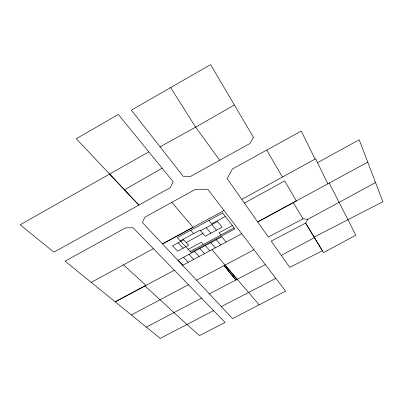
<?xml version="1.0" encoding="UTF-8"?>
<svg xmlns="http://www.w3.org/2000/svg" width="403" height="403" viewBox="0 0 403 403"><rect width="100%" height="100%" fill="white"/><g stroke="black" fill="none" stroke-linecap="round" stroke-linejoin="round"><path stroke-width="0.6" d="M317.534 162.661L359.214 139.765L375.546 182.549L307.781 219.333L305.635 223.106L271.184 241.085L289.742 267.385L322.385 250.777L305.635 223.106L314.118 237.095M162.142 168.207L118.301 114.442L76.278 138.728L124.477 189.828L162.142 168.207L173.184 181.788L170.333 187.627L53.901 252.152L20.15 224.793L148.793 151.855M234.385 104.976L195.656 127.147L160.092 146.828M171.819 202.356L195.546 189.284L207.762 189.254L285.611 291.127L232.586 318.617L142.4 222.516L144.939 217.157L171.819 202.356L193.052 227.317L162.469 243.901L224.028 210.522M315.06 159.084L301.268 131.076L232.44 168.978L227.151 178.6L241.8 199.409L315.63 158.772L327.83 183.823M244.394 203.087L284.684 180.937L296.331 200.921L257.688 221.927L241.8 199.409M91.189 282.372L153.392 248.676M367.748 162.142L257.688 221.927L268.302 236.994L303.051 218.829L307.781 219.333M180.257 240.833L200.054 230.128L205.293 236.234L222.068 227.196L217.539 221.534L200.553 230.712M225.337 216.466L211.751 223.806L208.956 220.386M183.692 239.82L172.524 245.86L177.607 251.145L188.639 245.2L183.174 239.256M186.166 242.51L202.921 233.468M188.186 249.351L201.324 242.289L203.258 244.48M232.375 225.589L219.061 232.753L220.904 235.004M190.186 251.502L234.148 227.891M182.589 265.355L241.745 233.715M281.289 255.381L314.451 237.639M174.358 270.222L115.203 301.837L65.049 261.169L125.454 227.897L133.03 227.72L225.141 322.455L199.5 335.553L186.927 324.486L144.959 285.929M196.513 280.166L254.011 249.764M131.368 314.955L188.448 284.725M221.302 306.602L275.859 278.347M146.349 327.1L201.495 298.134M209.364 293.878L265.345 264.6M211.973 249.638L237.13 279.35L235.926 279.979L224.018 265.617L225.685 267.647L226.753 267.093L259.164 304.834M213.61 310.592L160.268 338.384L115.203 301.837L145.957 285.395L123.514 264.857M182.972 265.149L178.111 260.207L221.816 236.757L226.148 242.052M183.531 257.3L188.327 262.282M109.601 174.081L138.839 205.082L124.477 189.828M178.101 242.843L183.118 248.172M188.962 254.389L193.692 259.416M194.402 251.467L199.067 256.54M199.858 248.54L204.462 253.653M190.725 230.259L193.657 233.589M205.329 245.603L209.862 250.767M210.814 242.661L215.278 247.87M206.2 227.66L210.87 233.226M216.305 239.714L220.708 244.964M225.06 265.068L226.753 267.093M225.685 267.647L235.926 279.979M211.862 224.602L216.461 230.219M219.736 160.253L195.656 127.147L170.64 87.592M293.243 202.613L303.051 218.829M266.736 150.092L282.422 177.048M329.206 183.073L355.844 235.14L323.498 252.616L314.108 237.1L382.85 201.737L375.546 182.549M253.406 137.252L249.91 143.518L190.75 176.318L183.128 176.257L131.358 110.17L210.613 64.616L253.406 137.252M222.642 212.975L177.224 237.574L191.042 252.424L234.914 228.879L222.642 212.975"/></g></svg>
